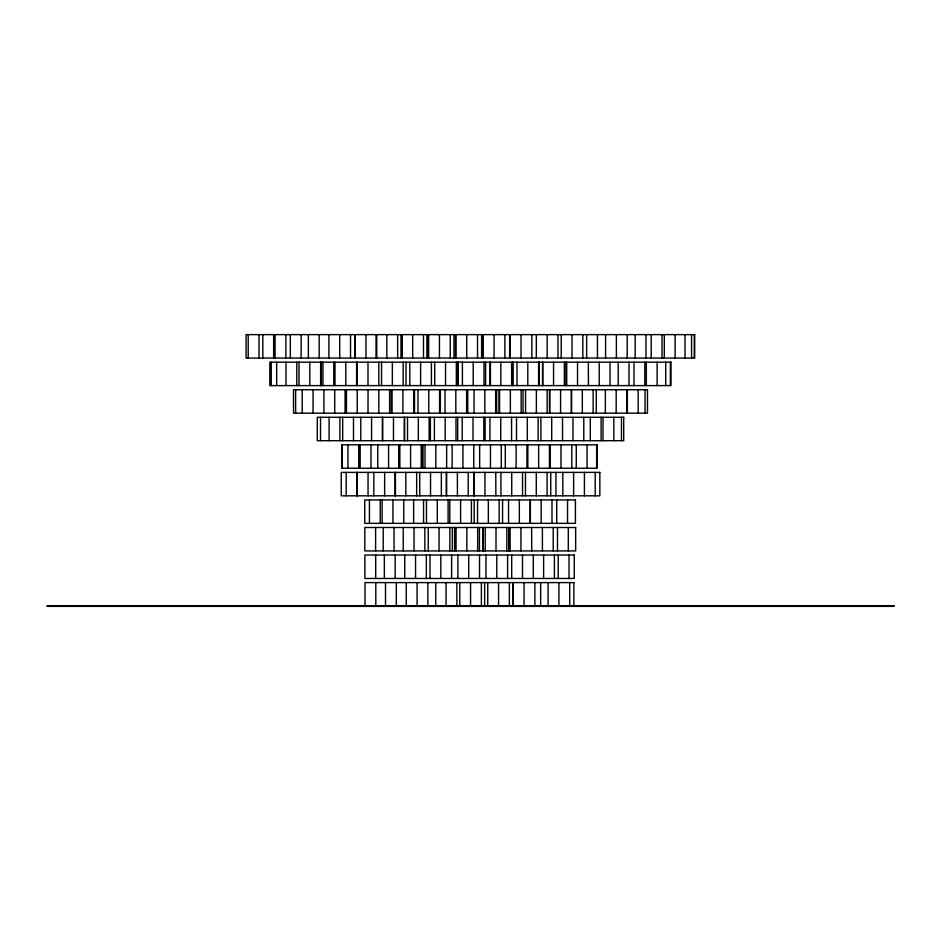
<?xml version="1.0" encoding="UTF-8"?>
<svg xmlns="http://www.w3.org/2000/svg" width="941" height="941" viewBox="0 0 941 941"><rect width="100%" height="100%" fill="white"/><g stroke="black" fill="none" stroke-linecap="round" stroke-linejoin="round"><path stroke-width="1.41" d="M694.293 334.631L694.293 358.05M691.576 334.631L691.576 358.05M685.013 334.631L685.013 358.05M675.109 334.631L675.109 358.05M670.357 362.179L670.357 385.598M665.71 362.179L665.71 385.598M664.299 334.631L664.299 358.05M662.017 334.631L662.017 358.05M657.136 362.179L657.136 385.598M651.207 334.631L651.207 358.05M646.326 362.179L646.326 385.598M645.961 334.631L645.961 358.05M645.044 389.739L645.044 413.158M644.808 362.179L644.808 385.598M638.163 389.739L638.163 413.158M635.151 334.631L635.151 358.05M633.999 362.179L633.999 385.598M629 362.179L629 385.598M627.353 389.739L627.353 413.158M627.2 334.631L627.2 358.05M626.988 389.739L626.988 413.158M621.472 417.286L621.472 440.706M618.19 362.179L618.19 385.598M616.39 334.631L616.39 358.05M616.179 389.739L616.179 413.158M613.838 417.286L613.838 440.706M610.039 362.179L610.039 385.598M605.592 334.631L605.592 358.05M605.369 389.739L605.369 413.158M603.028 417.286L603.028 440.706M601.111 417.286L601.111 440.706M599.241 362.179L599.241 385.598M597.453 334.631L597.453 358.05M596.641 444.834L596.641 468.253M596.3 389.739L596.3 413.158M595.206 472.394L595.206 495.813M593.148 389.739L593.148 413.158M590.301 417.286L590.301 440.706M588.337 362.179L588.431 385.598M587.078 444.834L587.078 468.253M586.655 334.631L586.655 358.05M584.432 472.394L584.396 495.813M583.785 417.286L583.785 440.706M582.844 334.631L582.844 358.05M582.338 389.739L582.338 413.158M577.539 362.179L577.539 385.598M576.268 444.834L576.268 468.253M573.634 472.394L573.634 495.813M572.975 417.286L572.975 440.706M572.034 334.631L572.034 358.05M571.799 444.834L571.799 468.253M571.528 389.739L571.528 413.158M571.387 389.739L571.387 413.158M569.728 582.597L569.728 606.016M569.034 555.049L569.034 578.468M568.305 527.501L568.305 550.92M567.541 499.942L567.541 523.361M566.729 362.179L566.729 385.598M565.106 362.179L565.106 385.598M564.365 362.179L564.365 385.598M562.824 472.394L562.824 495.813M562.518 417.286L562.518 440.706M561.224 334.631L561.224 358.05M561.001 444.834L561.001 468.253M560.577 389.739L560.577 413.158M558.919 582.597L558.919 606.016M558.225 555.049L558.225 578.468M557.966 334.631L557.966 358.05M557.495 527.501L557.495 550.92M556.731 499.942L556.731 523.361M555.931 472.394L555.931 495.813M554.414 555.049L554.414 578.468M553.555 362.179L553.555 385.598M553.214 527.501L553.214 550.92M551.991 499.942L551.991 523.361M551.708 417.286L551.708 440.706M550.732 472.394L550.732 495.813M550.191 444.834L550.191 468.253M549.767 389.739L549.767 413.158M549.485 389.739L549.485 413.158M549.45 444.834L549.45 468.253M548.109 582.597L548.109 606.016M547.168 334.631L547.168 358.05M547.18 389.739L547.18 413.158M547.097 472.394L547.097 495.813M543.616 555.049L543.616 578.468M542.745 362.179L542.745 385.598M542.569 362.179L542.569 385.598M542.404 527.501L542.404 550.92M541.181 499.942L541.181 523.361M540.899 417.286L540.899 440.706M540.663 582.597L540.663 606.016M539.299 362.179L539.299 385.598M538.605 362.179L538.605 385.598M538.64 444.834L538.64 468.253M538.134 417.286L538.134 440.706M536.358 334.631L536.311 358.05M536.37 389.739L536.37 413.158M536.288 472.394L536.288 495.813M534.864 582.597L534.864 606.016M533.312 555.049L533.312 578.468M531.841 334.631L531.841 358.05M531.606 527.501L531.747 550.92M530.371 499.942L530.371 523.361M530.159 499.942L530.159 523.361M527.807 362.179L527.807 385.598M527.83 444.834L527.83 468.253M527.325 417.286L527.325 440.706M526.925 444.834L526.925 468.253M525.56 389.739L525.56 413.158M525.478 472.394L525.478 495.813M524.055 582.597L524.055 606.016M523.02 389.739L523.02 413.158M522.537 472.394L522.537 495.813M522.502 555.049L522.502 578.468M521.032 334.631L521.032 358.05M521.173 389.739L521.173 413.158M520.938 527.501L520.938 550.92M519.35 499.942L519.35 523.361M516.997 362.179L516.997 385.598M516.515 417.286L516.515 440.706M516.115 444.834L516.115 468.253M513.245 582.597L513.245 606.016M512.88 362.179L512.88 385.598M512.904 582.597L512.904 606.016M512.586 362.179L512.586 385.598M511.633 362.179L511.633 385.598M511.728 472.394L511.728 495.813M511.692 555.049L511.692 578.468M511.563 417.286L511.563 440.706M510.222 334.631L510.222 358.05M510.363 389.739L510.363 413.158M510.128 527.501L510.128 550.92M509.646 334.631L509.646 358.05M509.363 582.597L509.363 606.016M508.716 527.501L508.716 550.92M508.54 499.942L508.54 523.361M507.587 555.049L507.587 578.468M506.823 527.501L506.823 550.92M505.305 444.834L505.305 468.253M504.882 334.631L504.882 358.05M502.565 499.942L502.565 523.361M501.271 444.834L501.271 468.253M500.835 362.179L500.835 385.598M500.93 472.394L500.93 495.813M500.753 417.286L500.753 440.706M499.553 389.739L499.553 413.158M499.095 389.739L499.095 413.158M499.153 499.942L499.153 523.361M498.565 582.597L498.565 606.016M496.777 555.049L496.777 578.468M496.683 389.739L496.683 413.158M496.013 527.501L496.013 550.92M495.766 472.394L495.872 495.813M495.66 389.739L495.66 413.158M494.072 334.631L494.072 358.05M490.461 444.834L490.461 468.253M490.426 362.179L490.426 385.598M490.026 362.179L490.026 385.598M489.943 417.286L489.943 440.706M488.355 499.942L488.355 523.361M487.756 582.597L487.756 606.016M485.968 555.049L485.968 578.468M485.591 362.179L485.591 385.598M485.215 527.501L485.215 550.92M485.109 417.286L485.109 440.706M484.956 472.394L484.956 495.813M484.85 389.739L484.85 413.158M484.65 582.597L484.65 606.016M484.015 362.179L484.015 385.598M483.827 417.286L483.827 440.706M483.262 334.631L483.262 358.05M483.098 527.501L483.098 550.92M482.886 334.631L482.886 358.05M482.768 527.501L482.768 550.92M481.616 334.631L481.616 358.05M481.38 582.597L481.38 606.016M479.651 444.834L479.651 468.253M479.522 555.049L479.522 578.468M479.44 527.501L479.44 550.92M477.534 334.631L477.534 358.05M477.546 499.942L477.546 523.361M477.663 527.501L477.663 550.92M474.193 499.942L474.193 523.361M474.064 389.739L474.041 413.158M474.146 472.394L474.146 495.813M473.946 472.394L473.946 495.813M473.746 444.834L473.746 468.253M473.205 362.179L473.205 385.598M473.017 417.286L473.017 440.706M471.417 499.942L471.417 523.361M470.571 582.597L470.571 606.016M468.712 555.049L468.712 578.468M468.206 472.394L468.206 495.813M467.736 389.739L467.736 413.158M466.724 334.631L466.724 358.05M466.854 527.501L466.854 550.92M466.63 389.739L466.63 413.158M462.937 444.834L462.937 468.253M462.407 362.179L462.407 385.598M462.207 417.286L462.207 440.706M460.608 499.942L460.608 523.361M459.773 582.597L459.773 606.016M458.196 362.179L458.196 385.598M457.949 362.179L457.949 385.598M457.902 555.049L457.902 578.468M457.691 417.286L457.691 440.706M457.397 472.394L457.397 495.813M456.867 582.597L456.867 606.016M456.338 362.179L456.338 385.598M455.997 417.286L455.997 440.706M456.044 527.501L456.044 550.92M455.915 334.631L455.915 358.05M455.82 389.739L455.82 413.158M455.491 334.631L455.491 358.05M454.597 527.501L454.597 550.92M453.962 334.631L453.962 358.05M452.339 527.501L452.339 550.92M452.127 444.834L452.127 468.253M451.621 555.049L451.621 578.468M450.245 334.631L450.245 358.05M449.857 527.501L449.857 550.92M449.798 499.942L449.798 523.361M448.104 499.942L448.104 523.361M446.634 444.834L446.634 468.253M446.587 472.394L446.587 495.813M446.363 472.394L446.363 495.813M446.058 582.597L446.058 606.016M445.54 362.179L445.54 385.598M445.187 417.286L445.187 440.706M445.011 389.739L445.011 413.158M441.353 472.394L441.353 495.813M440.811 555.049L440.811 578.468M440.329 389.739L440.329 413.158M439.588 389.739L439.588 413.158M439.447 334.631L439.447 358.05M439.047 527.501L439.047 550.92M437.294 499.942L437.294 523.361M435.824 444.834L435.824 468.253M435.765 582.597L435.765 606.016M434.73 362.179L434.73 385.598M434.377 417.286L434.377 440.706M431.425 362.179L431.425 385.598M430.543 472.394L430.543 495.813M430.378 417.286L430.378 440.706M430.002 555.049L430.002 578.468M429.131 417.286L429.131 440.706M428.778 389.739L428.778 413.158M428.637 334.631L428.637 358.05M428.202 334.631L428.202 358.05M428.237 527.501L428.237 550.92M427.884 582.597L427.884 606.016M426.885 334.631L426.885 358.05M426.485 499.942L426.485 523.361M426.355 555.049L426.355 578.468M425.014 444.834L425.014 468.253M424.85 527.501L424.85 550.92M423.474 334.631L423.474 358.05M423.568 499.942L423.568 523.361M423.027 444.834L423.027 468.253M421.533 444.834L421.533 468.253M421.392 444.834L421.392 468.253M420.615 362.179L420.615 385.598M419.733 472.394L419.733 495.813M418.333 417.286L418.333 440.706M417.969 389.739L417.969 413.158M417.075 582.597L417.075 606.016M416.651 472.394L416.651 495.813M415.546 555.049L415.546 578.468M414.51 389.739L414.51 413.158M414.04 527.501L414.04 550.92M413.675 389.739L413.675 413.158M413.64 499.942L413.64 523.361M412.664 334.631L412.664 358.05M410.582 444.834L410.582 468.253M409.805 362.179L409.805 385.598M407.524 417.286L407.524 440.706M406.265 582.597L406.265 606.016M406.018 362.179L406.018 385.598M405.842 472.394L405.842 495.813M404.642 417.286L404.642 440.706M404.736 555.049L404.736 578.468M404.277 417.286L404.277 440.706M403.76 499.942L403.76 523.361M403.23 527.501L403.23 550.92M403.16 362.179L403.16 385.598M402.877 389.739L402.877 413.158M400.984 334.631L400.984 358.05M399.772 444.834L399.772 468.253M399.372 444.834L399.372 468.253M398.831 444.834L398.831 468.253M397.643 334.631L397.643 358.05M396.314 582.597L396.314 606.016M395.443 472.394L395.443 495.813M395.161 555.049L395.161 578.468M395.044 472.394L395.044 495.813M394.044 527.501L394.044 550.92M393.479 417.286L393.479 440.706M392.95 499.942L392.95 523.361M392.35 362.179L392.35 385.598M392.068 389.739L392.068 413.158M391.256 389.739L391.256 413.158M389.621 389.739L389.621 413.158M388.574 444.834L388.574 468.253M386.845 334.631L386.845 358.05M385.504 582.597L385.504 606.016M384.634 472.394L384.634 495.813M384.351 555.049L384.351 578.468M383.234 527.501L383.234 550.92M382.669 417.286L382.669 440.706M382.387 417.286L382.387 440.706M382.14 499.942L382.14 523.361M381.552 362.179L381.552 385.598M380.246 499.942L380.246 523.361M378.8 362.179L378.8 385.598M378.811 389.739L378.811 413.158M377.764 444.834L377.764 468.253M376.776 334.631L376.776 358.05M376.035 334.631L376.035 358.05M375.812 582.597L375.812 606.016M375.612 527.501L375.612 550.92M375.694 555.049L375.694 578.468M373.824 472.394L373.824 495.813M371.577 417.286L371.577 440.706M370.977 444.834L370.977 468.253M369.437 499.942L369.437 523.361M367.99 362.179L367.99 385.598M368.06 389.739L368.002 413.158M368.049 472.394L368.049 495.813M365.967 334.631L365.967 358.05M360.779 417.286L360.779 440.706M360.168 444.834L360.168 468.253M358.744 444.834L358.744 468.253M357.18 362.179L357.18 385.598M357.251 389.739L357.251 413.158M357.239 472.394L357.239 495.813M356.992 472.394L356.992 495.813M356.615 362.179L356.615 385.598M355.169 334.631L355.169 358.05M354.804 334.631L354.804 358.05M353.487 417.286L353.487 440.706M350.522 334.631L350.522 358.05M347.935 444.834L347.935 468.253M346.441 389.739L346.441 413.158M346.182 472.394L346.182 495.813M345.806 362.179L345.806 385.598M345.076 389.739L345.076 413.158M342.677 417.286L342.677 440.706M341.877 444.834L341.877 468.253M339.901 417.286L339.901 440.706M339.713 334.631L339.713 358.05M334.996 362.179L334.996 385.598M334.714 389.739L334.714 413.158M333.784 362.179L333.784 385.598M329.091 417.286L329.091 440.706M328.903 334.631L328.903 358.05M323.904 389.739L323.904 413.158M322.975 362.179L322.975 385.598M321.328 362.179L321.328 385.598M320.634 362.179L320.634 385.598M320.516 417.286L320.516 440.706M319.187 334.631L319.187 358.05M313.094 389.739L313.024 413.158M309.824 362.179L309.824 385.598M308.377 334.631L308.377 358.05M302.214 389.739L302.214 413.158M301.144 334.631L301.144 358.05M299.015 362.179L299.015 385.598M296.803 362.179L296.803 385.598M295.639 389.739L295.639 413.158M290.334 334.631L290.334 358.05M285.993 362.179L285.993 385.598M285.876 334.631L285.876 358.05M276.666 362.179L276.666 385.598M275.066 334.631L275.066 358.05M273.643 334.631L273.643 358.05M271.243 362.179L271.243 385.598M262.833 334.631L262.833 358.05M259.022 334.631L259.022 358.05M248.212 334.631L248.212 358.05M694.693 334.631L246.071 334.631L246.071 358.05L694.693 358.05L694.693 334.631M670.968 362.179L269.832 362.179L269.832 385.598L670.968 385.598L670.968 362.179M647.479 389.739L293.521 389.739L293.521 413.158L647.479 413.158L647.479 389.739M623.718 417.286L317.282 417.286L317.282 440.706L623.718 440.706L623.718 417.286M596.947 444.834L341.724 444.834L341.724 468.253L596.947 468.253L596.947 444.834M599.84 472.394L341.242 472.394L341.242 495.813L599.84 495.813L599.84 472.394M575.422 499.942L364.755 499.942L364.755 523.361L575.422 523.361L575.422 499.942M575.657 527.501L364.802 527.501L364.802 550.92L575.657 550.92L575.657 527.501M574.257 555.049L364.885 555.049L364.885 578.468L574.257 578.468L574.257 555.049M573.869 582.597L365.014 582.597L365.014 606.016L573.869 606.016L573.869 582.597M893.95 605.675L47.05 605.675L47.05 606.369L893.95 606.369L893.95 605.675M401.854 358.05L401.854 334.631L401.772 358.05"/></g></svg>
